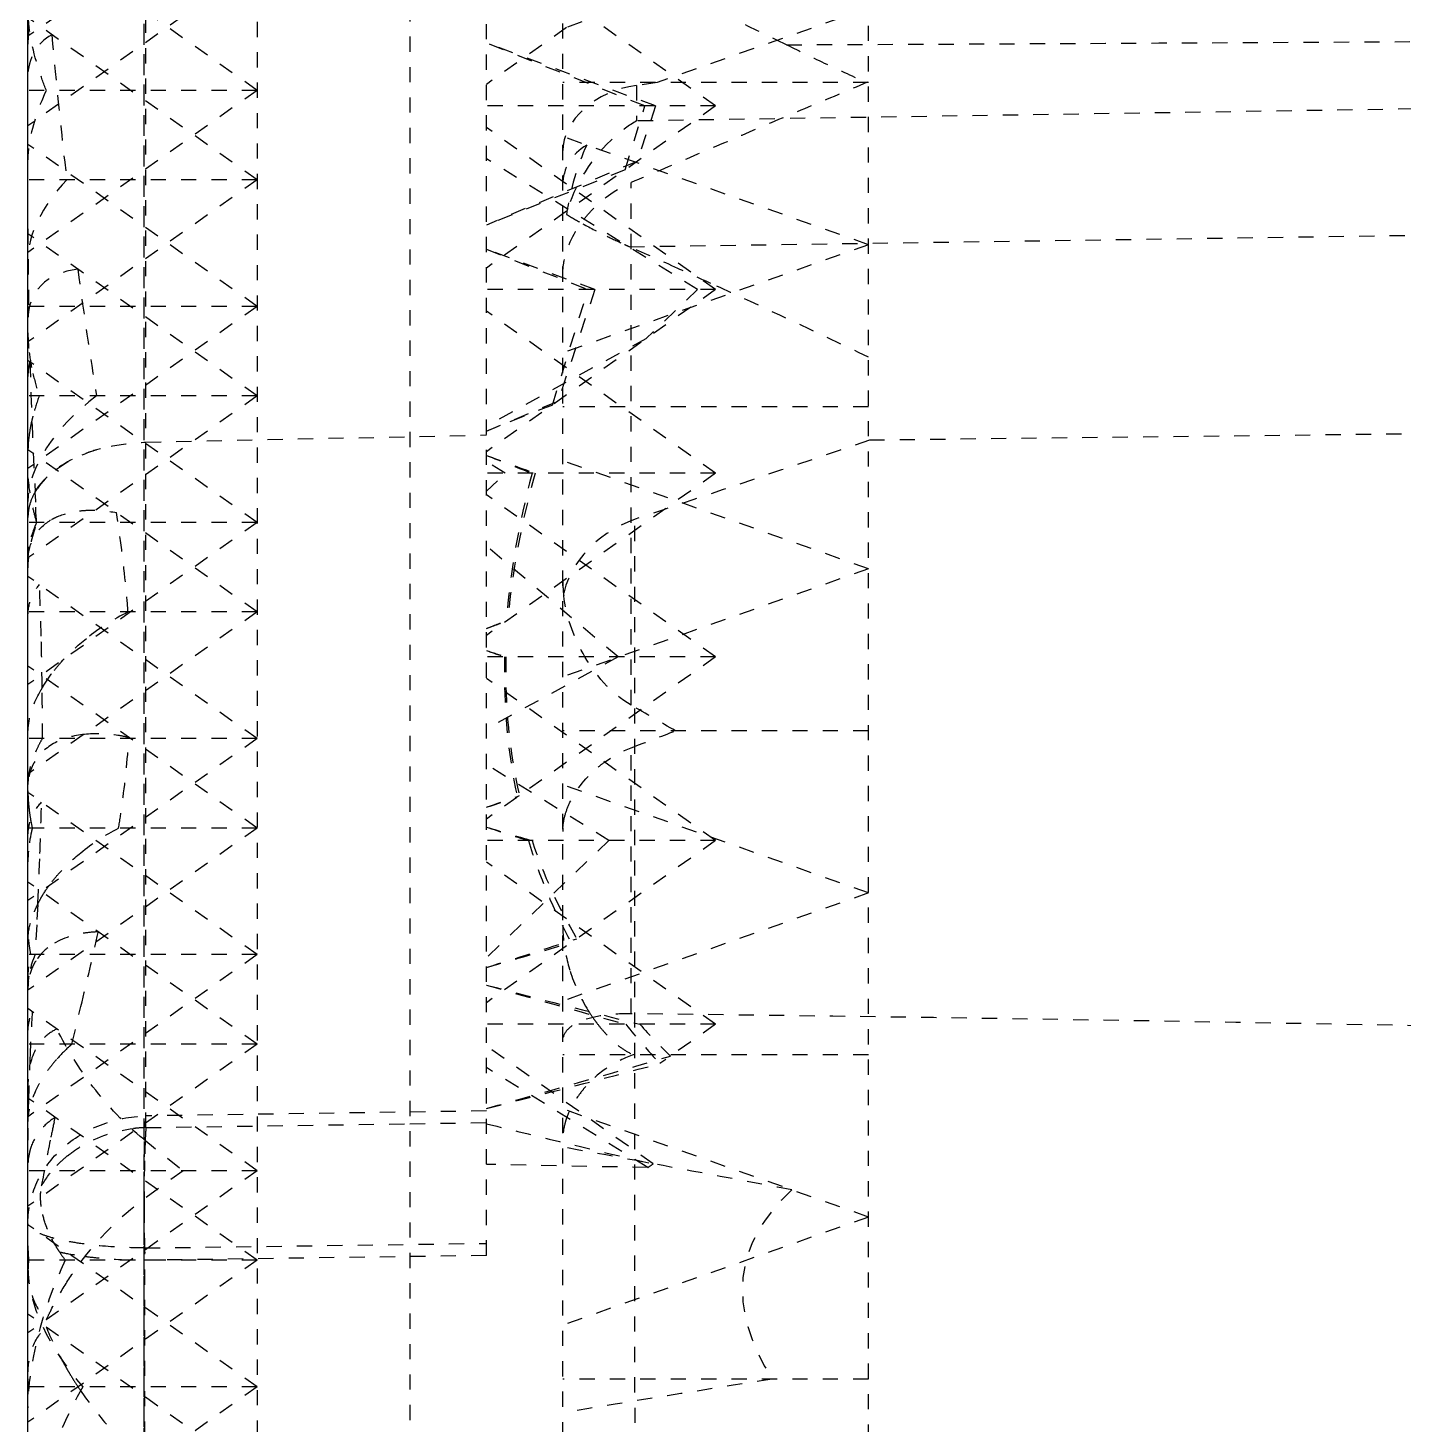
# Model space of a CAD drawing. Header units: millimetres. Extents: x 2089 to 2530, y 1631 to 2074.
# Drawn here: x 2403.78 to 2412.83, y 1821.41 to 1830.59 of the extents above; entities that cross this region are included whole.
import ezdxf

# ---------------------------------------------------------------- set-up
doc = ezdxf.new("R2010")
doc.units = ezdxf.units.MM
doc.linetypes.add('HIDDEN', pattern=[0.2, 0.1, -0.1])
doc.layers.add('DEFAULT_2', color=8, linetype='HIDDEN')

msp = doc.modelspace()

# ---------------------------------------------------------------- linework, layer by layer
at = {"color": 7, "linetype": 'Continuous'}
msp.add_line((2403.781, 1713.577), (2403.781, 2013.577), dxfattribs=at)
at = {"layer": 'DEFAULT_2', "color": 8, "linetype": 'HIDDEN'}
for p, q in [((2406.2935, 1857.9328), (2406.2935, 1775.0635)), ((2406.796, 1822.5151), (2406.796, 1856.6315)), ((2405.2885, 1854.8301), (2405.2885, 1774.0585)), ((2409.3085, 1818.5042), (2409.3085, 1850.963)), ((2407.2985, 1818.52), (2407.2985, 1850.6853)), ((2404.557, 1823.3566), (2404.557, 1838.4226)), ((2405.2885, 1831.6006), (2403.781, 1830.5347)), ((2408.3035, 1831.2846), (2406.796, 1830.2187)), ((2409.3085, 1831.2958), (2407.2985, 1830.5852)), ((2405.2885, 1830.1793), (2403.781, 1831.2453)), ((2408.3035, 1830.0765), (2406.796, 1831.1425)), ((2405.2885, 1831.0119), (2403.781, 1829.9459)), ((2405.2885, 1829.5906), (2403.781, 1830.6566)), ((2409.3085, 1830.7199), (2407.9189, 1830.2298)), ((2407.9082, 1830.0765), (2406.796, 1830.4904)), ((2407.8385, 1830.0765), (2406.796, 1830.4904)), ((2405.2885, 1830.1793), (2403.781, 1829.1134)), ((2405.2885, 1830.1793), (2403.781, 1830.1793)), ((2409.3085, 1830.2298), (2407.2985, 1830.2298)), ((2425.891, 1830.2567), (2407.7835, 1829.9781)), ((2407.9189, 1830.2298), (2407.7835, 1830.2115)), ((2407.7835, 1830.2115), (2407.7835, 1829.9781)), ((2408.3035, 1830.0765), (2406.796, 1829.0106)), ((2408.3035, 1830.0765), (2406.796, 1830.0765)), ((2407.7083, 1829.6557), (2407.8385, 1830.0765)), ((2407.9082, 1830.0765), (2407.7879, 1829.7119)), ((2408.3035, 1828.8684), (2406.796, 1829.9344)), ((2405.2885, 1828.758), (2403.781, 1829.824)), ((2409.3085, 1829.1639), (2407.2985, 1829.8745)), ((2408.1848, 1828.8684), (2406.796, 1829.7294)), ((2407.7879, 1829.7119), (2406.796, 1829.2935)), ((2407.7083, 1829.6557), (2406.796, 1829.2935)), ((2405.2885, 1829.5906), (2403.781, 1828.5247)), ((2405.2885, 1829.5906), (2403.781, 1829.5906)), ((2407.7485, 1826.1351), (2407.7485, 1829.5729)), ((2407.737, 1829.1509), (2425.891, 1829.4163)), ((2405.2885, 1828.1693), (2403.781, 1829.2353)), ((2409.3085, 1829.1639), (2407.2985, 1828.4532)), ((2407.5095, 1828.8684), (2406.796, 1829.1339)), ((2406.796, 1829.1339), (2407.4648, 1828.8684)), ((2408.3035, 1828.8684), (2406.796, 1827.8025)), ((2408.3035, 1828.8684), (2406.796, 1828.8684)), ((2407.2301, 1828.1094), (2407.4648, 1828.8684)), ((2407.5095, 1828.8684), (2407.2679, 1828.1362)), ((2408.1848, 1828.8684), (2407.8458, 1828.5448)), ((2405.2885, 1828.758), (2403.781, 1827.6921)), ((2405.2885, 1828.758), (2403.781, 1828.758)), ((2408.3035, 1827.6603), (2406.796, 1828.7263)), ((2407.8458, 1828.5448), (2406.796, 1827.9712)), ((2405.2885, 1827.3368), (2403.781, 1828.4027)), ((2405.2885, 1828.1693), (2403.781, 1827.1034)), ((2405.2885, 1828.1693), (2403.781, 1828.1693)), ((2406.796, 1827.9371), (2407.2679, 1828.1362)), ((2407.2301, 1828.1094), (2406.796, 1827.9371)), ((2409.3085, 1828.0979), (2407.2985, 1828.0979)), ((2409.315, 1827.8801), (2425.891, 1828.0697)), ((2404.557, 1827.8646), (2406.796, 1827.9127)), ((2405.2885, 1826.748), (2403.781, 1827.814)), ((2406.9193, 1827.6603), (2406.796, 1827.7368)), ((2409.3085, 1827.0319), (2407.2985, 1827.7426)), ((2406.796, 1827.5426), (2406.9193, 1827.6603)), ((2408.3035, 1827.6603), (2406.796, 1826.5944)), ((2408.3035, 1827.6603), (2406.796, 1827.6603)), ((2408.3035, 1826.4523), (2406.796, 1827.5182)), ((2405.2885, 1827.3368), (2403.781, 1826.2708)), ((2405.2885, 1827.3368), (2403.781, 1827.3368)), ((2407.7747, 1818.4143), (2407.7715, 1827.357)), ((2407.663, 1826.4523), (2406.796, 1827.1816)), ((2405.2885, 1825.9155), (2403.781, 1826.9814)), ((2409.3085, 1827.0319), (2407.2985, 1826.3213)), ((2405.2885, 1826.748), (2403.781, 1825.6821)), ((2405.2885, 1826.748), (2403.781, 1826.748)), ((2408.3035, 1826.4523), (2406.796, 1825.3863)), ((2407.663, 1826.4523), (2406.796, 1825.9786)), ((2408.3035, 1826.4523), (2406.796, 1826.4523)), ((2405.2885, 1825.3268), (2403.781, 1826.3927)), ((2408.3035, 1825.2442), (2406.796, 1826.3101)), ((2409.3085, 1825.966), (2407.2985, 1825.966)), ((2405.2885, 1825.9155), (2403.781, 1824.8495)), ((2405.2885, 1825.9155), (2403.781, 1825.9155)), ((2407.7485, 1824.1058), (2407.7485, 1825.8549)), ((2407.6025, 1825.2442), (2406.796, 1825.7442)), ((2409.3085, 1824.9), (2407.2985, 1825.6107)), ((2405.2885, 1824.4942), (2403.781, 1825.5602)), ((2405.2885, 1825.3268), (2403.781, 1824.2608)), ((2405.2885, 1825.3268), (2403.781, 1825.3268)), ((2407.6025, 1825.2442), (2406.796, 1824.4742)), ((2408.3035, 1825.2442), (2406.796, 1824.1782)), ((2408.3035, 1825.2442), (2406.796, 1825.2442)), ((2408.3035, 1824.0361), (2406.796, 1825.102)), ((2405.2885, 1823.9055), (2403.781, 1824.9714)), ((2409.3085, 1824.9), (2407.2985, 1824.1894)), ((2403.8456, 1824.8245), (2403.839, 1824.6908)), ((2403.839, 1824.6908), (2403.8287, 1824.4942)), ((2405.2885, 1824.4942), (2403.781, 1823.4282)), ((2405.2885, 1824.4942), (2403.781, 1824.4942)), ((2405.2885, 1823.0729), (2403.781, 1824.1389)), ((2404.0702, 1823.9055), (2404.1295, 1824.1535)), ((2408.3035, 1824.0361), (2406.796, 1824.0361)), ((2408.3035, 1824.0361), (2407.938, 1823.7776)), ((2405.2885, 1823.9055), (2403.781, 1822.8395)), ((2405.2885, 1823.9055), (2403.781, 1823.9055)), ((2407.8932, 1823.1181), (2406.796, 1823.8939)), ((2407.8574, 1823.0935), (2406.796, 1823.7515)), ((2409.3085, 1823.8341), (2407.2985, 1823.8341)), ((2405.2885, 1822.4842), (2403.781, 1823.5502)), ((2409.3085, 1822.7681), (2407.2985, 1823.4787)), ((2403.9526, 1823.3919), (2403.9595, 1823.4239)), ((2406.796, 1823.4659), (2404.557, 1823.4337)), ((2404.557, 1823.3566), (2406.2935, 1823.3821)), ((2406.2935, 1823.3821), (2406.796, 1823.3894)), ((2404.5429, 1823.2796), (2404.8016, 1823.0729)), ((2407.8574, 1823.0935), (2406.796, 1823.1146)), ((2405.2885, 1823.0729), (2403.781, 1822.0069)), ((2405.2885, 1823.0729), (2403.781, 1823.0729)), ((2404.8016, 1823.0729), (2404.5429, 1822.8855)), ((2404.5425, 1822.8852), (2404.5435, 1820.2974)), ((2409.3085, 1822.7681), (2407.2985, 1822.0574)), ((2405.2885, 1821.6516), (2403.781, 1822.7176)), ((2404.5499, 1822.5646), (2406.796, 1822.5952)), ((2404.5499, 1809.3232), (2404.5499, 1822.5646)), ((2405.2885, 1822.4842), (2403.781, 1821.4182)), ((2405.2885, 1822.4842), (2403.781, 1822.4842)), ((2406.796, 1822.5151), (2404.5509, 1822.4838)), ((2405.2885, 1821.0629), (2403.781, 1822.1289)), ((2405.2885, 1821.6516), (2403.781, 1820.5857)), ((2405.2885, 1821.6516), (2403.781, 1821.6516)), ((2409.3085, 1821.7021), (2407.2985, 1821.7021))]:
    msp.add_line(p, q, dxfattribs=at)
for centre, radius, start, end in [((2358.2126, 1726.0112), 116.0587, 64.17512, 64.73425), ((2404.6279, 1830.477), 0.847, 174.44494, 176.20129), ((2404.6865, 1830.4712), 0.9059, 172.47755, 174.44213), ((2404.5516, 1830.4816), 0.7706, 176.17096, 179.95946), ((2408.7625, 1831.7423), 2.7806, 238.81233, 241.36285), ((2409.2291, 1832.5993), 3.7565, 241.38132, 244.12217), ((2409.7101, 1833.5809), 4.8495, 244.07117, 245.58525), ((2409.9615, 1834.13), 5.4534, 245.56452, 245.92656), ((2377.4667, 1761.3877), 74.2169, 65.660184, 65.929325), ((2379.6542, 1766.2268), 68.9063, 65.460501, 65.659103), ((2384.6587, 1777.1183), 56.9201, 64.33808, 65.48967), ((2404.9734, 1827.7381), 1.1976, 165.5952, 167.13511), ((2404.1741, 1827.3361), 0.4, 146.75234, 149.87014), ((2404.1661, 1827.0789), 0.385, 176.206, 180.01666), ((2376.7585, 1825.8461), 27.12, 1.56915, 2.28605), ((2408.1154, 1826.956), 0.8169, 180.0707, 187.01959), ((2405.1303, 1825.3592), 1.551, 116.43877, 128.40517), ((2381.136, 1825.9853), 22.7402, 0.67005, 1.52048), ((2404.6397, 1825.7976), 0.8886, 148.66474, 150.6), ((2382.5898, 1825.989), 21.2865, 359.80219, 0.70592), ((2404.767, 1825.5738), 0.986, 180.06775, 184.58321), ((2404.9499, 1825.5883), 1.1694, 184.57313, 188.61635), ((2379.653, 1826.072), 24.2243, 357.83891, 358.63977), ((2405.1451, 1825.6176), 1.3668, 188.6072, 192.28697), ((2407.6549, 1825.3049), 0.3564, 176.18153, 179.97902), ((2404.5786, 1825.1046), 0.7976, 174.92958, 179.92385), ((2371.8134, 1826.3718), 32.0696, 357.23444, 357.83181), ((2404.5348, 1824.4802), 0.772, 150.20861, 154.28322), ((2404.456, 1824.5182), 0.6845, 154.29149, 157.95958), ((2404.1894, 1824.583), 0.4084, 177.122, 179.98402), ((2404.1621, 1824.2668), 0.3811, 172.78637, 180.03906), ((2404.2045, 1824.2849), 0.4235, 176.1164, 179.97857), ((2404.237, 1824.2826), 0.4561, 171.18275, 176.10171), ((2408.4429, 1824.7304), 1.1487, 197.49496, 210.82134), ((2436.8083, 1822.3906), 33.0448, 177.00117, 177.49762), ((2408.3565, 1824.6776), 1.0474, 210.75967, 215.49103), ((2408.2707, 1824.6175), 0.9426, 215.55042, 217.67346), ((2399.2711, 1102.5294), 721.6262, 88.4847083, 89.3268947), ((2404.7975, 1823.0763), 1.1029, 133.17842, 138.75956), ((2404.8392, 1823.0332), 1.1628, 131.39793, 133.22203), ((2420.6975, 1823.0915), 16.9188, 177.48717, 178.4403), ((2404.6975, 1823.1636), 0.9701, 138.74528, 143.97244), ((2414.2714, 1823.2651), 10.4904, 178.43241, 179.94787), ((2417.3596, 1820.5014), 13.715, 167.83355, 168.33996), ((2407.8218, 1823.2445), 0.528, 155.28154, 160.61875), ((2404.5852, 1822.4479), 0.9091, 93.53838, 96.90637), ((2404.5845, 1822.4577), 0.8993, 91.7583, 93.53645), ((2413.9885, 1821.1886), 10.2746, 168.29396, 169.99325), ((2404.5183, 1822.58), 0.7595, 128.86353, 136.00333), ((2415.7076, 1822.8944), 11.1624, 178.75337, 180.01833), ((2419.5789, 1822.8758), 15.0337, 179.94252, 180.17351), ((2421.3496, 1822.8831), 16.8044, 180.18006, 181.3614), ((2404.7407, 1822.5788), 0.9597, 180.04424, 183.76184), ((2404.6306, 1822.3952), 0.8497, 173.98637, 177.85016), ((2404.8428, 1822.5851), 1.062, 183.74193, 185.45193), ((2404.5426, 1822.3986), 0.7616, 177.86253, 179.97593), ((2405.908, 1822.8676), 2.1691, 202.32175, 208.36399), ((2406.0475, 1822.9394), 2.326, 208.28833, 209.81929), ((2406.0832, 1822.9598), 2.3672, 209.81775, 210.87139), ((2406.1122, 1822.9771), 2.4009, 210.87173, 212.11384), ((2404.723, 1821.7046), 0.942, 180.02981, 183.22114), ((2404.5652, 1821.6033), 0.7842, 176.46946, 179.96284), ((2406.1055, 1822.9727), 2.3929, 212.10887, 214.16919), ((2406.0385, 1822.9266), 2.3116, 214.15666, 221.12213)]:
    msp.add_arc(centre, radius, start, end, dxfattribs=at)
for centre, major_axis, ratio, start_param, end_param in [((2404.585, 1829.9485), (0.753, -0.4996), 0.563893, 2.863687, 3.499619), ((2404.585, 1831.2249), (-0.3982, 5.3401), 0.130799, 1.688617, 1.872056), ((2407.801, 1829.833), (0.4944, 0.122), 0.737588, 7.708831, 9.24472), ((2407.801, 1829.5047), (0.4944, -0.122), 0.737588, 2.507967, 3.32165), ((2407.801, 1829.1962), (0.0946, 1.0006), 0.49321, 7.229728, 7.732716), ((2404.585, 1829.39), (0.753, 0.4996), 0.563893, 1.964195, 2.783566), ((2404.585, 1826.6683), (-0.3982, 5.3402), 0.130796, 1.052686, 1.159005), ((2404.585, 1828.3527), (0.753, -0.4996), 0.563893, 2.562213, 3.499619), ((2404.585, 1831.2249), (-0.3982, 5.3401), 0.130799, -4.293095, -4.113001), ((2404.585, 1829.0146), (0.753, 0.4996), 0.563893, 2.677248, 2.783567), ((2404.585, 1827.9774), (0.753, -0.4996), 0.563893, -2.96297, -2.783567), ((2404.585, 1826.6683), (-0.3982, 5.3402), 0.130796, 1.232089, 1.397611), ((2404.585, 1827.7942), (0.753, 0.4996), 0.563893, 1.666067, 2.783566), ((2410.6195, 1838.4314), (33.914, -13.4665), 0.310029, -1.560437, -1.551588), ((2408.24, 1839.2726), (33.8154, -13.4194), 0.309294, -1.491063, -1.481633), ((2441.0845, 1838.4314), (33.914, 13.4665), 0.310029, 2.915822, 2.991593), ((2438.8544, 1837.6429), (31.6931, 12.5772), 0.309294, 9.192469, 9.272815), ((2407.801, 1826.9426), (0.4502, 0.3194), 0.698611, 1.163003, 2.681439), ((2403.5854, 1837.5821), (34.138, 13.5474), 0.309294, -1.599443, -1.595306), ((2405.9876, 1838.4314), (33.914, 13.4665), 0.310029, -1.669624, -1.665775), ((2407.2025, 1838.4314), (33.914, -13.4665), 0.310029, -1.460203, -1.456698), ((2404.8063, 1839.2786), (34.0534, -13.5139), 0.309294, -1.390639, -1.386882), ((2441.0845, 1838.4314), (33.914, 13.4665), 0.310029, 3.010712, 3.089552), ((2438.8544, 1837.6429), (31.6931, 12.5772), 0.309294, 9.293926, 9.377782), ((2226.5648, 1846.5309), (195.0839, -35.3679), 0.155414, 0.404896, 0.408938), ((2268.2091, 1818.8233), (177.5829, 32.1951), 0.155414, -0.695528, -0.692871), ((2407.0192, 1837.588), (33.9, 13.453), 0.309294, -1.69946, -1.693091), ((2409.4046, 1838.4314), (33.914, 13.4665), 0.310029, -1.7697, -1.763734), ((2403.7855, 1838.4314), (33.914, -13.4665), 0.310029, -1.360088, -1.351945), ((2401.3725, 1839.2845), (34.2914, -13.6083), 0.309294, -1.291034, -1.282223), ((2441.0845, 1838.4314), (33.914, 13.4665), 0.310029, 3.115465, 3.179784), ((2438.8544, 1837.6429), (31.6931, 12.5772), 0.309294, 3.123595, 3.190789), ((2410.4529, 1837.5939), (33.662, 13.3585), 0.309294, -1.800963, -1.783335), ((2412.8216, 1838.4314), (33.914, 13.4665), 0.310029, -1.870553, -1.853966), ((2400.3685, 1838.4314), (33.914, -13.4665), 0.310029, -1.259075, -1.231668), ((2397.9388, 1839.2904), (34.5295, -13.7028), 0.309294, 5.091955, 5.122104), ((2441.0845, 1838.4314), (33.914, 13.4665), 0.310029, -3.047443, -3.018709), ((2438.8544, 1837.6429), (31.6931, 12.5772), 0.309294, 3.255137, 3.280824), ((2413.8867, 1837.5999), (33.4239, 13.2641), 0.309294, -1.905077, -1.868402), ((2416.2386, 1838.4314), (33.914, 13.4665), 0.310029, -1.973269, -1.938658), ((2396.9515, 1838.4314), (33.914, -13.4665), 0.310029, -1.15606, -1.12235), ((2406.0644, 1817.8679), (32.2837, -5.8771), 0.16746, 1.516319, 1.563053), ((2375.5225, 1838.4314), (33.914, -13.4665), 0.310029, -0.206724, -0.203468), ((2434.7625, 1817.645), (26.2705, -4.7824), 0.16746, 3.014592, 3.29439), ((2404.585, 1822.2357), (0.583, 1.2423), 0.445633, -4.703249, -3.901116), ((2404.585, 1822.6455), (-0.7053, 0.7367), 0.52395, 1.235887, 1.302925), ((2404.585, 1821.9589), (-0.7053, 0.7367), 0.52395, 0.500792, 1.487951), ((2404.585, 1821.1784), (0.583, 1.2423), 0.445633, 1.394909, 2.259094), ((2404.994, 1815.4658), (32.508, 5.918), 0.16746, 7.710045, 7.752587)]:
    msp.add_ellipse(centre, major_axis=major_axis, ratio=ratio, start_param=start_param, end_param=end_param, dxfattribs=at)
for points, knots in [([(2404.5444, 1831.8168), (2404.544, 1831.1056), (2404.5427, 1828.2599), (2404.5425, 1825.4141), (2404.543, 1823.2795)], [0, 0, 0, 0, 0.249918, 1, 1, 1, 1]), ([(2404.5444, 1831.7791), (2404.5439, 1830.8953), (2404.5424, 1827.3585), (2404.5426, 1823.8218), (2404.5438, 1821.1688)], [0, 0, 0, 0, 0.249901, 1, 1, 1, 1]), ([(2403.9022, 1830.1793), (2403.8836, 1830.2253), (2403.8199, 1830.4004), (2403.781, 1830.5871), (2403.781, 1830.7241)], [0, 0, 0, 0, 0.265785, 1, 1, 1, 1]), ([(2408.7703, 1830.4791), (2408.8584, 1830.4364), (2409.0336, 1830.3486), (2409.2131, 1830.2699), (2409.3012, 1830.2269)], [0, 0, 0, 0, 0.499537, 1, 1, 1, 1]), ([(2403.781, 1829.6978), (2403.781, 1829.7365), (2403.7944, 1829.9028), (2403.8491, 1830.0633), (2403.9022, 1830.1793)], [0, 0, 0, 0, 0.232683, 1, 1, 1, 1]), ([(2409.3011, 1830.2324), (2409.172, 1830.1766), (2408.9121, 1830.0692), (2408.524, 1829.9043), (2408.1368, 1829.7372), (2407.8779, 1829.6277), (2407.7485, 1829.5729)], [0, 0, 0, 0, 0.250045, 0.500057, 0.749997, 1, 1, 1, 1]), ([(2407.7835, 1829.9781), (2407.7343, 1829.949), (2407.5252, 1829.7953), (2407.3721, 1829.5596), (2407.3226, 1829.3635)], [0, 0, 0, 0, 0.220226, 1, 1, 1, 1]), ([(2407.436, 1829.3288), (2407.4552, 1829.3536), (2407.5427, 1829.4537), (2407.655, 1829.5332), (2407.7485, 1829.5729)], [0, 0, 0, 0, 0.235999, 1, 1, 1, 1]), ([(2407.2985, 1828.9677), (2407.2985, 1828.9979), (2407.3127, 1829.128), (2407.375, 1829.2496), (2407.436, 1829.3288)], [0, 0, 0, 0, 0.231827, 1, 1, 1, 1]), ([(2403.8284, 1827.5373), (2403.8899, 1827.6426), (2404.0636, 1827.765), (2404.3251, 1827.8455), (2404.4784, 1827.8629), (2404.557, 1827.8646)], [0, 0, 0, 0, 0.444155, 0.713809, 1, 1, 1, 1]), ([(2404.258, 1827.8221), (2404.2123, 1827.8096), (2404.0551, 1827.7557), (2403.9052, 1827.6556), (2403.8396, 1827.5554)], [0, 0, 0, 0, 0.283331, 1, 1, 1, 1]), ([(2403.8395, 1827.3368), (2403.8304, 1827.3676), (2403.7988, 1827.4864), (2403.781, 1827.6096), (2403.781, 1827.7004)], [0, 0, 0, 0, 0.261418, 1, 1, 1, 1]), ([(2403.8385, 1827.3368), (2403.8374, 1827.3593), (2403.8311, 1827.4035), (2403.8342, 1827.4481), (2403.8334, 1827.47)], [0, 0, 0, 0, 0.506965, 1, 1, 1, 1]), ([(2404.1202, 1827.4132), (2404.1394, 1827.4154), (2404.2206, 1827.421), (2404.3024, 1827.4133), (2404.3634, 1827.4022)], [0, 0, 0, 0, 0.237458, 1, 1, 1, 1]), ([(2403.781, 1827.0121), (2403.781, 1827.0383), (2403.787, 1827.1485), (2403.8131, 1827.257), (2403.8395, 1827.3368)], [0, 0, 0, 0, 0.237523, 1, 1, 1, 1]), ([(2403.7819, 1827.1044), (2403.7853, 1827.1556), (2403.8141, 1827.2583), (2403.8927, 1827.3305), (2403.9362, 1827.3558)], [0, 0, 0, 0, 0.504862, 1, 1, 1, 1]), ([(2403.8385, 1827.3368), (2403.8323, 1827.3234), (2403.8102, 1827.2716), (2403.7941, 1827.217), (2403.7873, 1827.176)], [0, 0, 0, 0, 0.261721, 1, 1, 1, 1]), ([(2403.9362, 1827.3558), (2403.9494, 1827.3635), (2404.0072, 1827.3924), (2404.0713, 1827.4075), (2404.1202, 1827.4132)], [0, 0, 0, 0, 0.236678, 1, 1, 1, 1]), ([(2404.4397, 1826.748), (2404.4356, 1826.8021), (2404.4166, 1827.0209), (2404.3882, 1827.2388), (2404.3634, 1827.4022)], [0, 0, 0, 0, 0.24705, 1, 1, 1, 1]), ([(2403.781, 1826.7149), (2403.781, 1826.7544), (2403.7924, 1826.8319), (2403.8323, 1826.8999), (2403.8568, 1826.9278)], [0, 0, 0, 0, 0.514661, 1, 1, 1, 1]), ([(2407.7485, 1826.1351), (2407.6144, 1826.2126), (2407.4174, 1826.4453), (2407.3208, 1826.7233), (2407.3046, 1826.8561)], [0, 0, 0, 0, 0.53639, 1, 1, 1, 1]), ([(2403.9542, 1826.3643), (2403.9693, 1826.3834), (2404.034, 1826.4595), (2404.1077, 1826.5278), (2404.1668, 1826.5747)], [0, 0, 0, 0, 0.244527, 1, 1, 1, 1]), ([(2403.781, 1825.9495), (2403.781, 1825.9722), (2403.7897, 1826.0717), (2403.8279, 1826.1669), (2403.8656, 1826.2338)], [0, 0, 0, 0, 0.228704, 1, 1, 1, 1]), ([(2404.4456, 1825.9228), (2404.4217, 1825.928), (2404.3299, 1825.945), (2404.2355, 1825.9502), (2404.1668, 1825.9444)], [0, 0, 0, 0, 0.262466, 1, 1, 1, 1]), ([(2403.8762, 1825.9155), (2403.8661, 1825.8986), (2403.8301, 1825.8335), (2403.803, 1825.7629), (2403.7916, 1825.7094)], [0, 0, 0, 0, 0.264422, 1, 1, 1, 1]), ([(2404.1668, 1825.9444), (2404.0956, 1825.9383), (2403.9606, 1825.9081), (2403.8532, 1825.8133), (2403.8223, 1825.7585)], [0, 0, 0, 0, 0.53189, 1, 1, 1, 1]), ([(2404.3775, 1825.3268), (2404.3853, 1825.3757), (2404.4148, 1825.5735), (2404.4358, 1825.7726), (2404.4456, 1825.9228)], [0, 0, 0, 0, 0.247593, 1, 1, 1, 1]), ([(2407.5308, 1825.7273), (2407.5467, 1825.7404), (2407.6138, 1825.7915), (2407.689, 1825.8323), (2407.7485, 1825.8549)], [0, 0, 0, 0, 0.244832, 1, 1, 1, 1]), ([(2403.8223, 1825.7585), (2403.8155, 1825.7464), (2403.7908, 1825.6946), (2403.781, 1825.6363), (2403.781, 1825.5929)], [0, 0, 0, 0, 0.242089, 1, 1, 1, 1]), ([(2403.7916, 1825.7094), (2403.7898, 1825.7013), (2403.7839, 1825.6697), (2403.781, 1825.6376), (2403.781, 1825.6138)], [0, 0, 0, 0, 0.258323, 1, 1, 1, 1]), ([(2407.3141, 1825.413), (2407.3222, 1825.4416), (2407.3686, 1825.5618), (2407.4547, 1825.6645), (2407.5308, 1825.7273)], [0, 0, 0, 0, 0.230894, 1, 1, 1, 1]), ([(2403.781, 1825.2666), (2403.781, 1825.3098), (2403.7949, 1825.395), (2403.842, 1825.4676), (2403.8704, 1825.4969)], [0, 0, 0, 0, 0.513977, 1, 1, 1, 1]), ([(2403.8096, 1825.3268), (2403.8065, 1825.314), (2403.7953, 1825.2639), (2403.7875, 1825.2131), (2403.7841, 1825.1751)], [0, 0, 0, 0, 0.256001, 1, 1, 1, 1]), ([(2403.938, 1824.9723), (2403.9515, 1824.9897), (2404.0092, 1825.059), (2404.0751, 1825.1213), (2404.128, 1825.1642)], [0, 0, 0, 0, 0.24427, 1, 1, 1, 1]), ([(2403.8648, 1824.8637), (2403.8701, 1824.873), (2403.8925, 1824.9105), (2403.9177, 1824.9463), (2403.938, 1824.9723)], [0, 0, 0, 0, 0.24442, 1, 1, 1, 1]), ([(2403.7815, 1824.6035), (2403.7822, 1824.6174), (2403.7881, 1824.6761), (2403.8047, 1824.7334), (2403.8215, 1824.7751)], [0, 0, 0, 0, 0.236172, 1, 1, 1, 1]), ([(2403.8004, 1824.4942), (2403.7973, 1824.5111), (2403.7865, 1824.5771), (2403.781, 1824.6441), (2403.781, 1824.6938)], [0, 0, 0, 0, 0.256798, 1, 1, 1, 1]), ([(2407.2985, 1824.6877), (2407.2985, 1824.6628), (2407.303, 1824.5604), (2407.3241, 1824.459), (2407.3474, 1824.3851)], [0, 0, 0, 0, 0.243385, 1, 1, 1, 1]), ([(2404.2441, 1824.644), (2404.2122, 1824.643), (2404.096, 1824.6329), (2403.979, 1824.5921), (2403.912, 1824.5396)], [0, 0, 0, 0, 0.272857, 1, 1, 1, 1]), ([(2403.781, 1824.3142), (2403.781, 1824.3288), (2403.7828, 1824.3892), (2403.7913, 1824.4493), (2403.8004, 1824.4942)], [0, 0, 0, 0, 0.242608, 1, 1, 1, 1]), ([(2403.8287, 1824.4942), (2403.8235, 1824.4824), (2403.805, 1824.4366), (2403.7919, 1824.3885), (2403.7863, 1824.3525)], [0, 0, 0, 0, 0.261359, 1, 1, 1, 1]), ([(2403.8334, 1824.4538), (2403.8269, 1824.4436), (2403.8028, 1824.4004), (2403.7887, 1824.3517), (2403.784, 1824.3147)], [0, 0, 0, 0, 0.24506, 1, 1, 1, 1]), ([(2403.781, 1823.9781), (2403.781, 1823.9906), (2403.7832, 1824.0387), (2403.7948, 1824.0865), (2403.8087, 1824.1193)], [0, 0, 0, 0, 0.260665, 1, 1, 1, 1]), ([(2407.7485, 1824.1056), (2407.6897, 1824.1064), (2407.5809, 1824.1005), (2407.4536, 1824.0736), (2407.3738, 1824.0369), (2407.3219, 1823.9997), (2407.2985, 1823.9564), (2407.2985, 1823.9297)], [0, 0, 0, 0, 0.340198, 0.629663, 0.747023, 0.845428, 1, 1, 1, 1]), ([(2407.5246, 1824.0414), (2407.5402, 1824.0212), (2407.5738, 1823.9816), (2407.6282, 1823.9238), (2407.6925, 1823.8715), (2407.7422, 1823.8454), (2407.7674, 1823.8319)], [0, 0, 0, 0, 0.236753, 0.481283, 0.734988, 1, 1, 1, 1]), ([(2403.9709, 1824.0046), (2403.9379, 1823.9896), (2403.8779, 1823.9472), (2403.7972, 1823.8239), (2403.781, 1823.7114), (2403.781, 1823.6377)], [0, 0, 0, 0, 0.250019, 0.491748, 1, 1, 1, 1]), ([(2404.5429, 1823.2796), (2404.4176, 1823.3797), (2404.2033, 1823.6078), (2404.0378, 1823.8713), (2403.9709, 1824.0046)], [0, 0, 0, 0, 0.518216, 1, 1, 1, 1]), ([(2407.7677, 1823.8369), (2407.7054, 1823.8154), (2407.5889, 1823.759), (2407.4917, 1823.6736), (2407.4504, 1823.6275)], [0, 0, 0, 0, 0.515485, 1, 1, 1, 1]), ([(2403.8153, 1823.5561), (2403.821, 1823.5713), (2403.8473, 1823.6339), (2403.8826, 1823.6924), (2403.9129, 1823.7342)], [0, 0, 0, 0, 0.238566, 1, 1, 1, 1]), ([(2407.4504, 1823.6275), (2407.4391, 1823.6148), (2407.3973, 1823.5648), (2407.3623, 1823.509), (2407.3422, 1823.4653)], [0, 0, 0, 0, 0.261082, 1, 1, 1, 1]), ([(2403.781, 1823.3785), (2403.781, 1823.3928), (2403.7842, 1823.4532), (2403.7992, 1823.5128), (2403.8153, 1823.5561)], [0, 0, 0, 0, 0.235701, 1, 1, 1, 1]), ([(2403.781, 1822.7316), (2403.781, 1822.8215), (2403.8231, 1823.007), (2403.9981, 1823.2368), (2404.2548, 1823.3911), (2404.4553, 1823.4306), (2404.557, 1823.4337)], [0, 0, 0, 0, 0.234579, 0.478312, 0.734661, 1, 1, 1, 1]), ([(2403.9595, 1823.4239), (2403.923, 1823.4006), (2403.8563, 1823.3433), (2403.8135, 1823.2659), (2403.8, 1823.2252)], [0, 0, 0, 0, 0.503166, 1, 1, 1, 1]), ([(2404.5499, 1822.5646), (2404.546, 1822.7311), (2404.5441, 1823.0208), (2404.5481, 1823.3108), (2404.557, 1823.4337)], [0, 0, 0, 0, 0.574554, 1, 1, 1, 1]), ([(2407.3238, 1823.4197), (2407.3197, 1823.4081), (2407.3056, 1823.3627), (2407.2985, 1823.3149), (2407.2985, 1823.2797)], [0, 0, 0, 0, 0.259504, 1, 1, 1, 1]), ([(2404.0417, 1823.1714), (2404.0719, 1823.1957), (2404.202, 1823.2854), (2404.3578, 1823.3361), (2404.4759, 1823.3504)], [0, 0, 0, 0, 0.245542, 1, 1, 1, 1]), ([(2404.557, 1823.3566), (2404.5566, 1823.3511), (2404.5549, 1823.3271), (2404.5536, 1823.303), (2404.5527, 1823.2844)], [0, 0, 0, 0, 0.225734, 1, 1, 1, 1]), ([(2403.8, 1823.2252), (2403.7969, 1823.2157), (2403.7856, 1823.1761), (2403.781, 1823.1346), (2403.781, 1823.1035)], [0, 0, 0, 0, 0.242912, 1, 1, 1, 1]), ([(2404.5527, 1823.2844), (2404.5522, 1823.2733), (2404.5501, 1823.2243), (2404.5487, 1823.1753), (2404.5479, 1823.1373)], [0, 0, 0, 0, 0.225754, 1, 1, 1, 1]), ([(2403.8686, 1822.8371), (2403.867, 1822.8489), (2403.8624, 1822.8944), (2403.8643, 1822.9407), (2403.8702, 1822.974)], [0, 0, 0, 0, 0.260828, 1, 1, 1, 1]), ([(2403.9089, 1822.6891), (2403.9039, 1822.7015), (2403.8861, 1822.7495), (2403.8737, 1822.7996), (2403.8686, 1822.8371)], [0, 0, 0, 0, 0.260855, 1, 1, 1, 1]), ([(2404.0191, 1822.3107), (2404.0518, 1822.3638), (2404.198, 1822.5788), (2404.3828, 1822.7695), (2404.5429, 1822.8855)], [0, 0, 0, 0, 0.239715, 1, 1, 1, 1]), ([(2404.5499, 1822.5646), (2404.4509, 1822.5655), (2404.3072, 1822.572), (2404.1252, 1822.5933), (2404.0108, 1822.6131), (2403.9147, 1822.6378), (2403.8385, 1822.6659), (2403.781, 1822.7033), (2403.781, 1822.7316)], [0, 0, 0, 0, 0.367738, 0.53349, 0.679341, 0.800783, 0.894758, 1, 1, 1, 1]), ([(2403.9886, 1822.5387), (2403.9806, 1822.5509), (2403.9504, 1822.599), (2403.9246, 1822.65), (2403.9089, 1822.6891)], [0, 0, 0, 0, 0.258277, 1, 1, 1, 1]), ([(2403.9886, 1822.5387), (2404.0009, 1822.5359), (2404.0543, 1822.5245), (2404.1083, 1822.5158), (2404.15, 1822.5102)], [0, 0, 0, 0, 0.229693, 1, 1, 1, 1]), ([(2404.15, 1822.5102), (2404.1809, 1822.5061), (2404.3137, 1822.491), (2404.4474, 1822.4847), (2404.5499, 1822.4838)], [0, 0, 0, 0, 0.23294, 1, 1, 1, 1]), ([(2403.781, 1822.4499), (2403.781, 1822.3836), (2403.7938, 1822.2545), (2403.8578, 1822.1356), (2403.9029, 1822.0931)], [0, 0, 0, 0, 0.51707, 1, 1, 1, 1]), ([(2403.9029, 1822.0931), (2403.9111, 1822.1114), (2403.9464, 1822.1858), (2403.9865, 1822.2578), (2404.0191, 1822.3107)], [0, 0, 0, 0, 0.244226, 1, 1, 1, 1]), ([(2403.781, 1821.7204), (2403.781, 1821.7811), (2403.7942, 1821.9001), (2403.8585, 1822.0064), (2403.9014, 1822.0437)], [0, 0, 0, 0, 0.516419, 1, 1, 1, 1])]:
    msp.add_open_spline(points, degree=3, knots=knots, dxfattribs=at)
for points in [[(2408.7703, 1830.4791), (2410.6353, 1830.4861), (2412.5002, 1830.4993), (2414.3651, 1830.5067)], [(2403.781, 1828.5842), (2403.781, 1828.5411), (2403.784, 1828.4979), (2403.7893, 1828.4551)], [(2403.7893, 1828.4551), (2403.7951, 1828.4085), (2403.8036, 1828.3621), (2403.8141, 1828.3163)], [(2403.8141, 1828.3163), (2403.8256, 1828.2668), (2403.8394, 1828.2177), (2403.8553, 1828.1693)], [(2403.8553, 1828.1693), (2403.8392, 1828.1256), (2403.8251, 1828.0811), (2403.8135, 1828.036)], [(2403.8059, 1828.0047), (2403.799, 1827.9744), (2403.7933, 1827.9438), (2403.7891, 1827.913)], [(2403.7891, 1827.913), (2403.7839, 1827.8756), (2403.781, 1827.8377), (2403.781, 1827.8)], [(2409.316, 1827.8773), (2408.802, 1827.7047), (2408.2886, 1827.5306), (2407.7747, 1827.358)], [(2403.8281, 1827.5368), (2403.8141, 1827.5126), (2403.8026, 1827.4867), (2403.7945, 1827.4599)], [(2403.8334, 1827.47), (2403.8326, 1827.4925), (2403.8295, 1827.5148), (2403.8284, 1827.5373)], [(2403.7945, 1827.4599), (2403.7858, 1827.4308), (2403.781, 1827.4003), (2403.781, 1827.3699)], [(2403.7873, 1827.176), (2403.7833, 1827.1516), (2403.781, 1827.1268), (2403.781, 1827.102)], [(2403.8808, 1826.2597), (2403.9029, 1826.2961), (2403.9276, 1826.331), (2403.9542, 1826.3643)], [(2407.2993, 1825.3287), (2407.3012, 1825.3572), (2407.3064, 1825.3855), (2407.3141, 1825.413)], [(2404.128, 1825.1642), (2404.205, 1825.2268), (2404.2892, 1825.2814), (2404.3775, 1825.3268)], [(2404.1295, 1824.1535), (2404.1686, 1824.3168), (2404.2074, 1824.4802), (2404.2441, 1824.644)], [(2403.912, 1824.5396), (2403.8814, 1824.5157), (2403.8542, 1824.4865), (2403.8334, 1824.4538)], [(2403.8702, 1822.974), (2403.8985, 1823.0223), (2403.9331, 1823.0673), (2403.9719, 1823.1076)]]:
    msp.add_open_spline(points, degree=3, dxfattribs=at)

doc.saveas('drawing.dxf')
